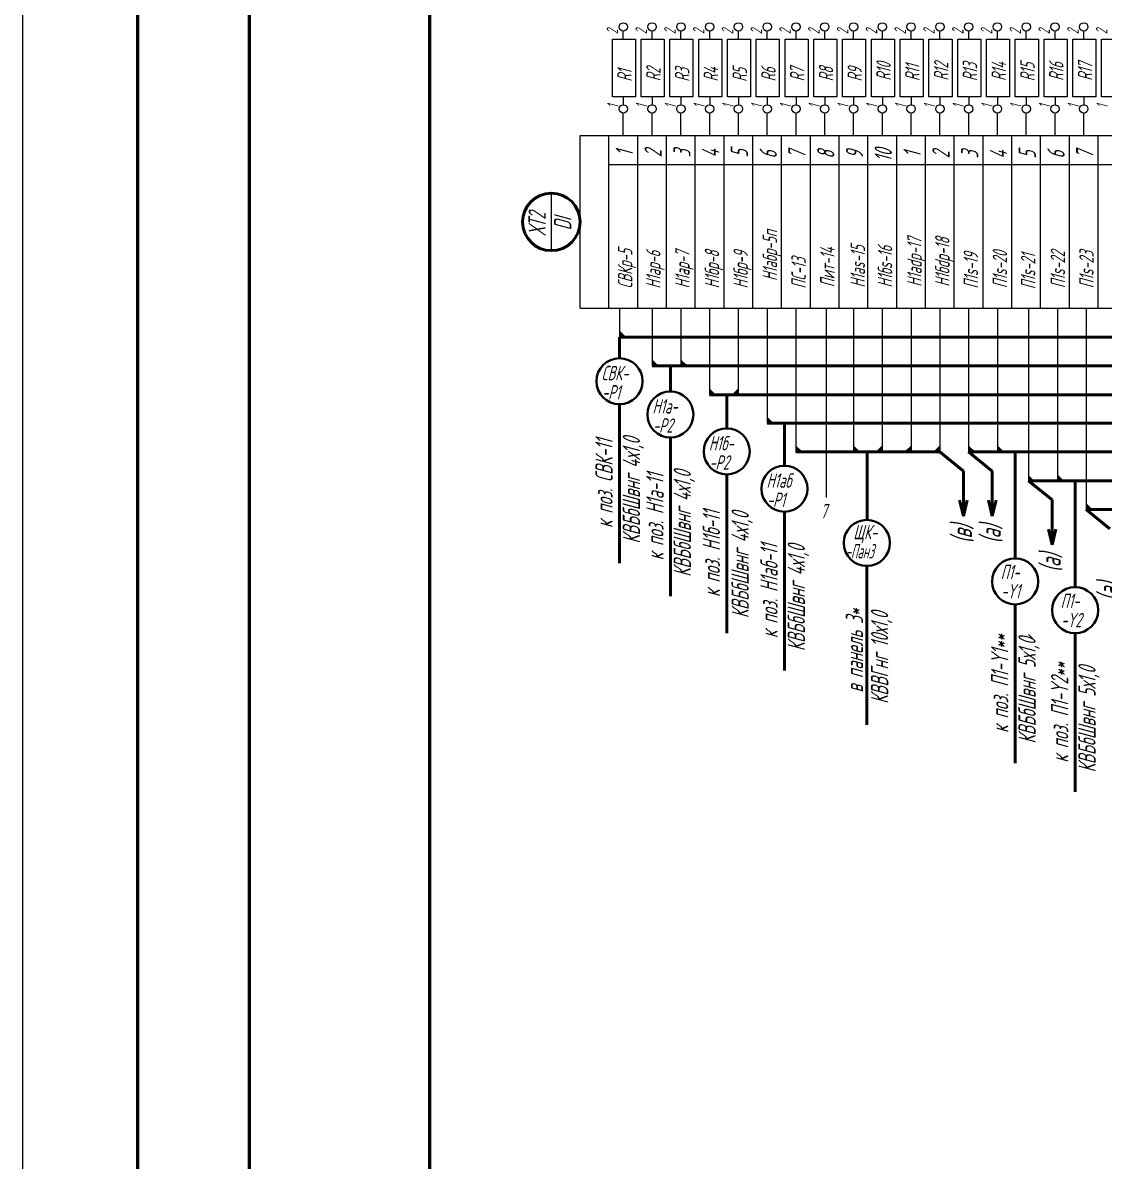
# Model space of a CAD drawing. Header units: millimetres. Extents: x -338 to 6826, y -8218 to 3153.
# Drawn here: x 2036.9 to 2224.8, y -5387.8 to -5190 of the extents above; entities that cross this region are included whole.
import ezdxf
from ezdxf.enums import TextEntityAlignment as Align

# ---------------------------------------------------------------- set-up
doc = ezdxf.new("R2010")
doc.units = ezdxf.units.MM
doc.layers.get('Defpoints').update_dxf_attribs({"color": 251})
for name, color, linetype, lineweight in [('Датчики', 31, 'Continuous', 50), ('Рамка тонкая', 5, 'Continuous', 25), ('Текст_КИП', 2, 'Continuous', 25), ('Эл.кабель', 2, 'Continuous', 50)]:
    doc.layers.add(name, color=color, linetype=linetype, lineweight=lineweight)
doc.layers.add('ТЕКСТ', color=2, linetype='Continuous')
doc.styles.add('Simplex', font='simplex.shx', dxfattribs={"width": 0.7, "oblique": 15})

msp = doc.modelspace()

# ---------------------------------------------------------------- hatches: boundary and pattern name
for points in [[(2140.64, -5243.62), (2141.64, -5244.62), (2140.64, -5244.62)], [(2146.29, -5248.62), (2147.29, -5249.62), (2146.29, -5249.62)], [(2151.29, -5248.62), (2152.29, -5249.62), (2151.29, -5249.62)], [(2156.25, -5253.65), (2157.25, -5254.65), (2156.25, -5254.65)], [(2161.25, -5253.65), (2160.25, -5254.65), (2161.25, -5254.65)], [(2166.27, -5258.59), (2167.27, -5259.59), (2166.27, -5259.59)], [(2171.27, -5263.59), (2172.27, -5264.59), (2171.27, -5264.59)], [(2181.27, -5263.59), (2182.27, -5264.59), (2181.27, -5264.59)], [(2186.27, -5263.59), (2185.27, -5264.59), (2186.27, -5264.59)], [(2191.27, -5263.59), (2190.27, -5264.59), (2191.27, -5264.59)], [(2196.27, -5263.59), (2195.27, -5264.59), (2196.27, -5264.59)], [(2201.27, -5263.59), (2202.27, -5264.59), (2201.27, -5264.59)], [(2206.27, -5263.59), (2207.27, -5264.59), (2206.27, -5264.59)], [(2211.68, -5268.59), (2212.68, -5269.59), (2211.68, -5269.59)], [(2216.68, -5268.59), (2217.68, -5269.59), (2216.68, -5269.59)], [(2221.68, -5273.59), (2222.68, -5274.59), (2221.68, -5274.59)]]:
    msp.add_hatch(color=3).paths.add_polyline_path(points)

# ---------------------------------------------------------------- linework, layer by layer
at = {"lineweight": 60}
msp.add_line((2056.94, -5590.29), (2056.94, -5006.29), dxfattribs=at)
at = {"color": 5, "lineweight": 60}
for p, q in [((2076.32, -5560.2), (2076.32, -5027.44)), ((2107.64, -5560.2), (2107.64, -5027.44))]:
    msp.add_line(p, q, dxfattribs=at)
at = {"linetype": 'Continuous', "lineweight": -3}
for p, q in [((2139.38, -5202.88), (2139.38, -5192.88)), ((2139.38, -5192.88), (2143.38, -5192.88)), ((2143.38, -5192.88), (2143.38, -5202.88)), ((2144.38, -5202.88), (2144.38, -5192.88)), ((2144.38, -5192.88), (2148.38, -5192.88)), ((2148.38, -5192.88), (2148.38, -5202.88)), ((2149.38, -5202.88), (2149.38, -5192.88)), ((2149.38, -5192.88), (2153.38, -5192.88)), ((2153.38, -5192.88), (2153.38, -5202.88)), ((2154.38, -5202.88), (2154.38, -5192.88)), ((2154.38, -5192.88), (2158.38, -5192.88)), ((2158.38, -5192.88), (2158.38, -5202.88)), ((2159.38, -5202.88), (2159.38, -5192.88)), ((2159.38, -5192.88), (2163.38, -5192.88)), ((2163.38, -5192.88), (2163.38, -5202.88)), ((2164.38, -5202.88), (2164.38, -5192.88)), ((2164.38, -5192.88), (2168.38, -5192.88)), ((2168.38, -5192.88), (2168.38, -5202.88)), ((2169.38, -5202.88), (2169.38, -5192.88)), ((2169.38, -5192.88), (2173.38, -5192.88)), ((2173.38, -5192.88), (2173.38, -5202.88)), ((2174.38, -5202.88), (2174.38, -5192.88)), ((2174.38, -5192.88), (2178.38, -5192.88)), ((2178.38, -5192.88), (2178.38, -5202.88)), ((2179.38, -5202.88), (2179.38, -5192.88)), ((2179.38, -5192.88), (2183.38, -5192.88)), ((2183.38, -5192.88), (2183.38, -5202.88)), ((2184.38, -5202.88), (2184.38, -5192.88)), ((2184.38, -5192.88), (2188.38, -5192.88)), ((2188.38, -5192.88), (2188.38, -5202.88)), ((2189.38, -5202.88), (2189.38, -5192.88)), ((2189.38, -5192.88), (2193.38, -5192.88)), ((2193.38, -5192.88), (2193.38, -5202.88)), ((2194.38, -5202.88), (2194.38, -5192.88)), ((2194.38, -5192.88), (2198.38, -5192.88)), ((2198.38, -5192.88), (2198.38, -5202.88)), ((2199.38, -5202.88), (2199.38, -5192.88)), ((2199.38, -5192.88), (2203.38, -5192.88)), ((2203.38, -5192.88), (2203.38, -5202.88)), ((2204.38, -5202.88), (2204.38, -5192.88)), ((2204.38, -5192.88), (2208.38, -5192.88)), ((2208.38, -5192.88), (2208.38, -5202.88)), ((2209.38, -5202.88), (2209.38, -5192.88)), ((2209.38, -5192.88), (2213.38, -5192.88)), ((2213.38, -5192.88), (2213.38, -5202.88)), ((2214.38, -5202.88), (2214.38, -5192.88)), ((2214.38, -5192.88), (2218.38, -5192.88)), ((2218.38, -5192.88), (2218.38, -5202.88)), ((2219.38, -5202.88), (2219.38, -5192.88)), ((2219.38, -5192.88), (2223.38, -5192.88)), ((2223.38, -5192.88), (2223.38, -5202.88)), ((2224.38, -5202.88), (2224.38, -5192.88)), ((2224.38, -5192.88), (2228.38, -5192.88)), ((2143.38, -5202.88), (2139.38, -5202.88)), ((2148.38, -5202.88), (2144.38, -5202.88)), ((2153.38, -5202.88), (2149.38, -5202.88)), ((2158.38, -5202.88), (2154.38, -5202.88)), ((2163.38, -5202.88), (2159.38, -5202.88)), ((2168.38, -5202.88), (2164.38, -5202.88)), ((2173.38, -5202.88), (2169.38, -5202.88)), ((2178.38, -5202.88), (2174.38, -5202.88)), ((2183.38, -5202.88), (2179.38, -5202.88)), ((2188.38, -5202.88), (2184.38, -5202.88)), ((2193.38, -5202.88), (2189.38, -5202.88)), ((2198.38, -5202.88), (2194.38, -5202.88)), ((2203.38, -5202.88), (2199.38, -5202.88)), ((2208.38, -5202.88), (2204.38, -5202.88)), ((2213.38, -5202.88), (2209.38, -5202.88)), ((2218.38, -5202.88), (2214.38, -5202.88)), ((2223.38, -5202.88), (2219.38, -5202.88)), ((2228.38, -5202.88), (2224.38, -5202.88))]:
    msp.add_line(p, q, dxfattribs=at)
for p, q in [((2141.28, -5192.88), (2141.28, -5191.49)), ((2146.28, -5192.88), (2146.28, -5191.49)), ((2151.28, -5192.88), (2151.28, -5191.49)), ((2156.28, -5192.88), (2156.28, -5191.49)), ((2161.28, -5192.88), (2161.28, -5191.49)), ((2166.28, -5192.88), (2166.28, -5191.49)), ((2171.28, -5192.88), (2171.28, -5191.49)), ((2176.28, -5192.88), (2176.28, -5191.49)), ((2181.28, -5192.88), (2181.28, -5191.49)), ((2186.28, -5192.88), (2186.28, -5191.49)), ((2191.28, -5192.88), (2191.28, -5191.49)), ((2196.28, -5192.88), (2196.28, -5191.49)), ((2201.28, -5192.88), (2201.28, -5191.49)), ((2206.28, -5192.88), (2206.28, -5191.49)), ((2211.28, -5192.88), (2211.28, -5191.49)), ((2216.28, -5192.88), (2216.28, -5191.49)), ((2221.28, -5192.88), (2221.28, -5191.49)), ((2141.28, -5202.88), (2141.28, -5204.27)), ((2146.28, -5202.88), (2146.28, -5204.27)), ((2151.28, -5202.88), (2151.28, -5204.27)), ((2156.28, -5202.88), (2156.28, -5204.27)), ((2161.28, -5202.88), (2161.28, -5204.27)), ((2166.28, -5202.88), (2166.28, -5204.27)), ((2171.28, -5202.88), (2171.28, -5204.27)), ((2176.28, -5202.88), (2176.28, -5204.27)), ((2181.28, -5202.88), (2181.28, -5204.27)), ((2186.28, -5202.88), (2186.28, -5204.27)), ((2191.28, -5202.88), (2191.28, -5204.27)), ((2196.28, -5202.88), (2196.28, -5204.27)), ((2201.28, -5202.88), (2201.28, -5204.27)), ((2206.28, -5202.88), (2206.28, -5204.27)), ((2211.28, -5202.88), (2211.28, -5204.27)), ((2216.28, -5202.88), (2216.28, -5204.27)), ((2221.28, -5202.88), (2221.28, -5204.27))]:
    msp.add_line(p, q)
at = {"color": 3}
for p, q in [((2141.28, -5209.62), (2141.28, -5205.72)), ((2146.28, -5209.62), (2146.28, -5205.72)), ((2151.28, -5209.62), (2151.28, -5205.72)), ((2156.28, -5209.62), (2156.28, -5205.72)), ((2161.28, -5209.62), (2161.28, -5205.72)), ((2166.28, -5209.62), (2166.28, -5205.72)), ((2171.28, -5209.62), (2171.28, -5205.72)), ((2176.28, -5209.62), (2176.28, -5205.72)), ((2181.28, -5209.62), (2181.28, -5205.72)), ((2186.28, -5209.62), (2186.28, -5205.72)), ((2191.28, -5209.62), (2191.28, -5205.72)), ((2196.28, -5209.62), (2196.28, -5205.72)), ((2201.28, -5209.62), (2201.28, -5205.72)), ((2206.28, -5209.62), (2206.28, -5205.72)), ((2211.28, -5209.62), (2211.28, -5205.72)), ((2216.28, -5209.62), (2216.28, -5205.72)), ((2221.28, -5209.62), (2221.28, -5205.72)), ((2140.64, -5243.62), (2141.64, -5244.62)), ((2146.29, -5248.62), (2147.29, -5249.62)), ((2151.29, -5248.62), (2152.29, -5249.62)), ((2156.25, -5253.65), (2157.25, -5254.65)), ((2161.25, -5253.65), (2160.25, -5254.65)), ((2166.27, -5258.59), (2167.27, -5259.59)), ((2171.27, -5263.59), (2172.27, -5264.59)), ((2181.27, -5263.59), (2182.27, -5264.59)), ((2186.27, -5263.59), (2185.27, -5264.59)), ((2191.27, -5263.59), (2190.27, -5264.59)), ((2196.27, -5263.59), (2195.27, -5264.59)), ((2201.27, -5263.59), (2202.27, -5264.59)), ((2206.27, -5263.59), (2207.27, -5264.59)), ((2216.68, -5268.59), (2217.68, -5269.59)), ((2221.68, -5273.59), (2222.68, -5274.59)), ((2211.68, -5296.3), (2212.68, -5297.3))]:
    msp.add_line(p, q, dxfattribs=at)
at = {"color": 2}
for p, q in [((2133.78, -5239.62), (2133.78, -5209.62)), ((2133.78, -5209.62), (2718.78, -5209.62)), ((2138.78, -5239.62), (2138.78, -5209.62)), ((2143.78, -5239.62), (2143.78, -5209.62)), ((2148.78, -5239.62), (2148.78, -5209.62)), ((2153.78, -5239.62), (2153.78, -5209.62)), ((2158.78, -5239.62), (2158.78, -5209.62)), ((2163.78, -5239.62), (2163.78, -5209.62)), ((2168.78, -5239.62), (2168.78, -5209.62)), ((2173.78, -5239.62), (2173.78, -5209.62)), ((2178.78, -5239.62), (2178.78, -5209.62)), ((2183.78, -5239.62), (2183.78, -5209.62)), ((2188.78, -5239.62), (2188.78, -5209.62)), ((2193.78, -5239.62), (2193.78, -5209.62)), ((2198.78, -5239.62), (2198.78, -5209.62)), ((2203.78, -5239.62), (2203.78, -5209.62)), ((2208.78, -5239.62), (2208.78, -5209.62)), ((2213.78, -5239.62), (2213.78, -5209.62)), ((2218.78, -5239.62), (2218.78, -5209.62)), ((2223.78, -5239.62), (2223.78, -5209.62)), ((2138.78, -5214.65), (2663.78, -5214.65)), ((2138.78, -5214.65), (2713.78, -5214.65)), ((2133.78, -5239.62), (2718.78, -5239.62))]:
    msp.add_line(p, q, dxfattribs=at)
at = {"color": 2, "ltscale": 0.5}
for p, q in [((2140.64, -5239.62), (2140.64, -5244.62)), ((2146.29, -5239.62), (2146.29, -5244.62)), ((2151.29, -5239.62), (2151.29, -5244.62)), ((2156.25, -5239.65), (2156.25, -5244.65)), ((2161.25, -5239.62), (2161.25, -5249.65)), ((2166.27, -5239.62), (2166.27, -5249.59)), ((2171.27, -5239.62), (2171.27, -5249.59)), ((2176.54, -5239.62), (2176.54, -5272.51)), ((2181.27, -5239.62), (2181.27, -5249.59)), ((2186.27, -5239.62), (2186.27, -5249.59)), ((2191.27, -5239.62), (2191.27, -5249.59)), ((2196.27, -5239.62), (2196.27, -5249.59)), ((2201.27, -5239.62), (2201.27, -5249.59)), ((2206.27, -5239.62), (2206.27, -5249.59)), ((2211.68, -5239.62), (2211.68, -5249.59)), ((2216.68, -5239.62), (2216.68, -5249.59)), ((2221.68, -5239.62), (2221.68, -5249.59)), ((2146.29, -5244.62), (2146.29, -5249.62)), ((2151.29, -5244.62), (2151.29, -5249.62)), ((2156.25, -5244.65), (2156.25, -5249.65)), ((2156.25, -5249.65), (2156.25, -5254.65)), ((2161.25, -5249.65), (2161.25, -5254.65)), ((2166.27, -5249.59), (2166.27, -5259.59)), ((2171.27, -5249.59), (2171.27, -5254.59)), ((2181.27, -5249.59), (2181.27, -5254.59)), ((2186.27, -5249.59), (2186.27, -5254.59)), ((2191.27, -5249.59), (2191.27, -5254.59)), ((2196.27, -5249.59), (2196.27, -5254.59)), ((2201.27, -5249.59), (2201.27, -5254.59)), ((2206.27, -5249.59), (2206.27, -5254.59)), ((2211.68, -5249.59), (2211.68, -5254.59)), ((2216.68, -5249.59), (2216.68, -5254.59)), ((2221.68, -5249.59), (2221.68, -5254.59)), ((2171.27, -5254.59), (2171.27, -5264.59)), ((2181.27, -5254.59), (2181.27, -5264.59)), ((2186.27, -5254.59), (2186.27, -5264.59)), ((2191.27, -5254.59), (2191.27, -5264.59)), ((2196.27, -5254.59), (2196.27, -5264.59)), ((2201.27, -5254.59), (2201.27, -5264.59)), ((2206.27, -5254.59), (2206.27, -5264.59)), ((2211.68, -5254.59), (2211.68, -5264.59)), ((2216.68, -5254.59), (2216.68, -5264.59)), ((2221.68, -5254.59), (2221.68, -5264.59)), ((2211.68, -5264.59), (2211.68, -5269.59)), ((2216.68, -5264.59), (2216.68, -5269.59)), ((2221.68, -5264.59), (2221.68, -5269.59)), ((2221.68, -5269.59), (2221.68, -5274.59))]:
    msp.add_line(p, q, dxfattribs=at)
for centre in [(2141.28, -5190.76), (2146.28, -5190.76), (2151.28, -5190.76), (2156.28, -5190.76), (2161.28, -5190.76), (2166.28, -5190.76), (2171.28, -5190.76), (2176.28, -5190.76), (2181.28, -5190.76), (2186.28, -5190.76), (2191.28, -5190.76), (2196.28, -5190.76), (2201.28, -5190.76), (2206.28, -5190.76), (2211.28, -5190.76), (2216.28, -5190.76), (2221.28, -5190.76), (2141.28, -5205), (2146.28, -5205), (2151.28, -5205), (2156.28, -5205), (2161.28, -5205), (2166.28, -5205), (2171.28, -5205), (2176.28, -5205), (2181.28, -5205), (2186.28, -5205), (2191.28, -5205), (2196.28, -5205), (2201.28, -5205), (2206.28, -5205), (2211.28, -5205), (2216.28, -5205), (2221.28, -5205)]:
    msp.add_circle(centre, 0.726)
at = {"layer": 'Defpoints', "lineweight": -3}
msp.add_line((2128.78, -5229.62), (2128.78, -5219.62), dxfattribs=at)
at = {"layer": 'Датчики'}
msp.add_circle((2128.78, -5224.62), 5, dxfattribs=at)
at = {"layer": 'Рамка тонкая'}
msp.add_line((2036.94, -5595.29), (2036.94, -5001.29), dxfattribs=at)
at = {"layer": 'Эл.кабель'}
for p, q in [((2140.62, -5248.3), (2140.62, -5244.62)), ((2149.45, -5254.08), (2149.45, -5249.62)), ((2159.25, -5260.49), (2159.25, -5254.65)), ((2140.62, -5256.3), (2140.62, -5283.89)), ((2149.45, -5262.08), (2149.45, -5289.66)), ((2196.27, -5264.59), (2200.37, -5267.91)), ((2201.27, -5264.59), (2205.37, -5267.91)), ((2209.35, -5283.07), (2209.35, -5264.59)), ((2200.37, -5267.91), (2200.37, -5275.71)), ((2205.37, -5267.91), (2205.37, -5275.71)), ((2159.25, -5268.49), (2159.25, -5296.07)), ((2211.68, -5269.59), (2215.78, -5272.91)), ((2219.77, -5288.07), (2219.77, -5269.59)), ((2200.37, -5275.71), (2199.7, -5272.97)), ((2200.37, -5275.71), (2201.03, -5272.97)), ((2205.37, -5275.71), (2204.7, -5272.97)), ((2205.37, -5275.71), (2206.03, -5272.97)), ((2215.78, -5272.91), (2215.78, -5280.71)), ((2221.68, -5274.59), (2225.78, -5277.91)), ((2215.78, -5280.71), (2215.12, -5277.97)), ((2215.78, -5280.71), (2216.44, -5277.97)), ((2183.58, -5284.39), (2183.58, -5311.98)), ((2209.35, -5291.07), (2209.35, -5318.65)), ((2219.77, -5296.07), (2219.77, -5323.65))]:
    msp.add_line(p, q, dxfattribs=at)
at = {"layer": 'Эл.кабель', "color": 3}
for p, q in [((2140.64, -5244.62), (2446.73, -5244.62)), ((2146.29, -5249.62), (2452.19, -5249.62)), ((2156.25, -5254.65), (2457.19, -5254.65)), ((2166.27, -5259.59), (2462.19, -5259.59)), ((2171.27, -5264.59), (2196.27, -5264.59)), ((2201.27, -5264.59), (2206.27, -5264.59)), ((2206.27, -5264.59), (2467.19, -5264.59)), ((2211.68, -5269.59), (2216.68, -5269.59)), ((2216.68, -5269.59), (2472.19, -5269.59)), ((2221.68, -5274.59), (2226.68, -5274.59))]:
    msp.add_line(p, q, dxfattribs=at)
at = {"layer": 'Эл.кабель', "color": 6}
for p, q in [((2169.29, -5266.85), (2169.29, -5259.59)), ((2169.27, -5274.97), (2169.27, -5302.56))]:
    msp.add_line(p, q, dxfattribs=at)
at = {"layer": 'Эл.кабель', "color": 1}
msp.add_line((2183.62, -5276.34), (2183.62, -5264.59), dxfattribs=at)
at = {"layer": 'Эл.кабель', "lineweight": 40}
for centre in [(2140.62, -5252.3), (2149.45, -5258.08), (2159.25, -5264.49), (2183.58, -5280.39), (2209.35, -5287.07), (2219.77, -5292.07)]:
    msp.add_circle(centre, 4, dxfattribs=at)
at = {"layer": 'Эл.кабель', "color": 6, "lineweight": 40}
msp.add_circle((2169.27, -5270.97), 4, dxfattribs=at)

# ---------------------------------------------------------------- texts
at = {"layer": 'ТЕКСТ', "style": 'Simplex', "oblique": 15, "width": 0.6}
for s, height, p in [('2', 2, (2140.38, -5192.02)), ('2', 2, (2145.38, -5192.02)), ('2', 2, (2150.38, -5192.02)), ('2', 2, (2155.38, -5192.02)), ('2', 2, (2160.38, -5192.02)), ('2', 2, (2165.38, -5192.02)), ('2', 2, (2170.38, -5192.02)), ('2', 2, (2175.38, -5192.02)), ('2', 2, (2180.38, -5192.02)), ('2', 2, (2185.38, -5192.02)), ('2', 2, (2190.38, -5192.02)), ('2', 2, (2195.38, -5192.02)), ('2', 2, (2200.38, -5192.02)), ('2', 2, (2205.38, -5192.02)), ('2', 2, (2210.38, -5192.02)), ('2', 2, (2215.38, -5192.02)), ('2', 2, (2220.38, -5192.02)), ('2', 2, (2225.38, -5192.02)), ('1', 2, (2140.46, -5204.9)), ('1', 2, (2145.46, -5204.9)), ('1', 2, (2150.46, -5204.9)), ('1', 2, (2155.46, -5204.9)), ('1', 2, (2160.46, -5204.9)), ('1', 2, (2165.46, -5204.9)), ('1', 2, (2170.46, -5204.9)), ('1', 2, (2175.46, -5204.9)), ('1', 2, (2180.46, -5204.9)), ('1', 2, (2185.46, -5204.9)), ('1', 2, (2190.46, -5204.9)), ('1', 2, (2195.46, -5204.9)), ('1', 2, (2200.46, -5204.9)), ('1', 2, (2205.46, -5204.9)), ('1', 2, (2210.46, -5204.9)), ('1', 2, (2215.46, -5204.9)), ('1', 2, (2220.46, -5204.9)), ('1', 2, (2225.46, -5204.9)), ('10', 3, (2187.94, -5214.18))]:
    msp.add_text(s, height=height, rotation=90, dxfattribs=at).set_placement(p)
for s, height, p in [('R10', 2.5, (2187.75, -5198.52)), ('R11', 2.5, (2192.75, -5198.73)), ('R12', 2.5, (2197.75, -5198.52)), ('R13', 2.5, (2202.75, -5198.59)), ('R14', 2.5, (2207.75, -5198.52)), ('R15', 2.5, (2212.75, -5198.59)), ('R16', 2.5, (2217.75, -5198.52)), ('R17', 2.5, (2222.75, -5198.52)), ('R1', 2.5, (2142.75, -5199.23)), ('R2', 2.5, (2147.75, -5199.02)), ('R3', 2.5, (2152.75, -5199.09)), ('R4', 2.5, (2157.75, -5199.02)), ('R5', 2.5, (2162.75, -5199.09)), ('R6', 2.5, (2167.75, -5199.02)), ('R7', 2.5, (2172.75, -5199.02)), ('R8', 2.5, (2177.75, -5198.98)), ('R9', 2.5, (2182.75, -5199.02)), ('1', 3, (2142.95, -5212.75)), ('2', 3, (2147.95, -5212.75)), ('3', 3, (2152.95, -5212.75)), ('4', 3, (2157.95, -5212.75)), ('5', 3, (2162.95, -5212.75)), ('6', 3, (2167.95, -5212.95)), ('7', 3, (2172.95, -5212.95)), ('8', 3, (2177.95, -5212.95)), ('9', 3, (2182.95, -5212.95)), ('1', 3, (2192.95, -5212.95)), ('2', 3, (2197.95, -5212.95)), ('3', 3, (2202.95, -5212.95)), ('4', 3, (2207.95, -5212.95)), ('5', 3, (2212.95, -5212.95)), ('6', 3, (2217.95, -5212.95)), ('7', 3, (2222.95, -5212.95)), ('ХТ2', 3, (2127.81, -5225.01)), ('DI', 3, (2132.25, -5224.99)), ('Н1аs-15', 2.5, (2183.26, -5232.38)), ('Н1бs-16', 2.5, (2188, -5232.42)), ('Н1аdp-17', 2.5, (2193.1, -5231.63)), ('Н1бdp-18', 2.5, (2197.95, -5231.63)), ('СВКр-5', 2.5, (2142.84, -5232.77)), ('Н1ар-6', 2.5, (2147.74, -5232.95)), ('Н1ар-7', 2.5, (2152.79, -5232.92)), ('Н1бр-8', 2.5, (2157.94, -5232.92)), ('Н1бр-9', 2.5, (2162.92, -5232.95)), ('П1s-19', 2.5, (2202.91, -5233.1)), ('П1s-20', 2.5, (2207.96, -5232.92)), ('П1s-21', 2.5, (2212.86, -5233.24)), ('П1s-22', 2.5, (2218.02, -5232.92)), ('П1s-23', 2.5, (2223, -5232.92)), ('к поз. СВК-11', 3, (2139.43, -5270.09)), ('к поз. Н1а-11', 3, (2148.27, -5275.87)), ('к поз. Н1б-11', 3, (2158.07, -5282.28)), ('в панель 3*', 3, (2182.94, -5299.13)), ('КВВГнг 10х1,0  ', 3, (2187.3, -5299.17)), ('к поз. П1-Y1**', 3, (2208.17, -5304.86)), ('к поз. П1-Y2**', 3, (2218.59, -5309.86))]:
    msp.add_text(s, height=height, rotation=90, dxfattribs=at).set_placement(p, align=Align.CENTER)
at = {"layer": 'ТЕКСТ', "color": 4, "style": 'Simplex', "oblique": 15, "width": 0.6}
msp.add_text('Н1абр-5п', height=2.5, rotation=90, dxfattribs=at).set_placement((2167.99, -5226.09), align=Align.RIGHT)
for s, height, p in [('ПС-13', 2.5, (2172.99, -5233.53)), ('КВБбШвнг 4х1,0  ', 3, (2144.18, -5270.09)), ('КВБбШвнг 4х1,0  ', 3, (2153.02, -5275.87)), ('КВБбШвнг 4х1,0  ', 3, (2163.08, -5283.06)), ('КВБбШвнг 5х1,0  ', 3, (2212.92, -5304.86)), ('КВБбШвнг 5х1,0  ', 3, (2223.33, -5309.86))]:
    msp.add_text(s, height=height, rotation=90, dxfattribs=at).set_placement(p, align=Align.CENTER)
at = {"layer": 'ТЕКСТ', "color": 6, "style": 'Simplex', "oblique": 15, "width": 0.6}
for s, p in [('к поз. Н1аб-11', (2168.09, -5288.77)), ('КВБбШвнг 4х1,0  ', (2172.83, -5288.77))]:
    msp.add_text(s, height=3, rotation=90, dxfattribs=at).set_placement(p, align=Align.CENTER)
at = {"layer": 'Текст_КИП', "color": 4, "style": 'Simplex', "oblique": 15, "width": 0.6}
msp.add_text('Пит-14', height=2.5, rotation=90, dxfattribs=at).set_placement((2177.99, -5232.53), align=Align.CENTER)
for s, p in [('СВК-', (2137.5, -5252.13)), ('-Р1', (2137.58, -5255.48)), ('Н1а-', (2146.34, -5257.91)), ('-Р2', (2146.42, -5261.25)), ('Н1б-', (2156.14, -5264.32)), ('-Р2', (2156.22, -5267.66)), ('7', (2175.53, -5276.12)), ('П1-', (2206.84, -5286.69)), ('-Y1', (2206.91, -5290.03)), ('П1-', (2217.25, -5291.69)), ('-Y2', (2217.33, -5295.03))]:
    msp.add_text(s, height=2.5, dxfattribs=at).set_placement(p)
at = {"layer": 'Текст_КИП', "color": 6, "style": 'Simplex', "oblique": 15, "width": 0.6}
for s, p in [('Н1аб', (2166.16, -5270.8)), ('-Р1', (2166.23, -5274.15))]:
    msp.add_text(s, height=2.5, dxfattribs=at).set_placement(p)
at = {"layer": 'Текст_КИП', "style": 'Simplex', "oblique": 15}
for s, width, p in [('ЩК-', 0.6, (2181.24, -5279.75)), ('-Пан3', 0.5, (2179.91, -5283.09))]:
    msp.add_text(s, height=2.5, dxfattribs=dict(at, width=width)).set_placement(p)
at = {"layer": 'Текст_КИП', "lineweight": 50, "style": 'Simplex', "oblique": 15, "width": 0.6}
msp.add_text('(в)', height=3.5, rotation=90, dxfattribs=at).set_placement((2201.83, -5277.26), align=Align.RIGHT)
at = {"layer": 'Текст_КИП', "color": 140, "lineweight": 50, "style": 'Simplex', "oblique": 15, "width": 0.6}
for p in [(2206.83, -5277.26), (2217.24, -5282.26), (2227.24, -5287.26)]:
    msp.add_text('(а)', height=3.5, rotation=90, dxfattribs=at).set_placement(p, align=Align.RIGHT)

doc.saveas('drawing.dxf')
